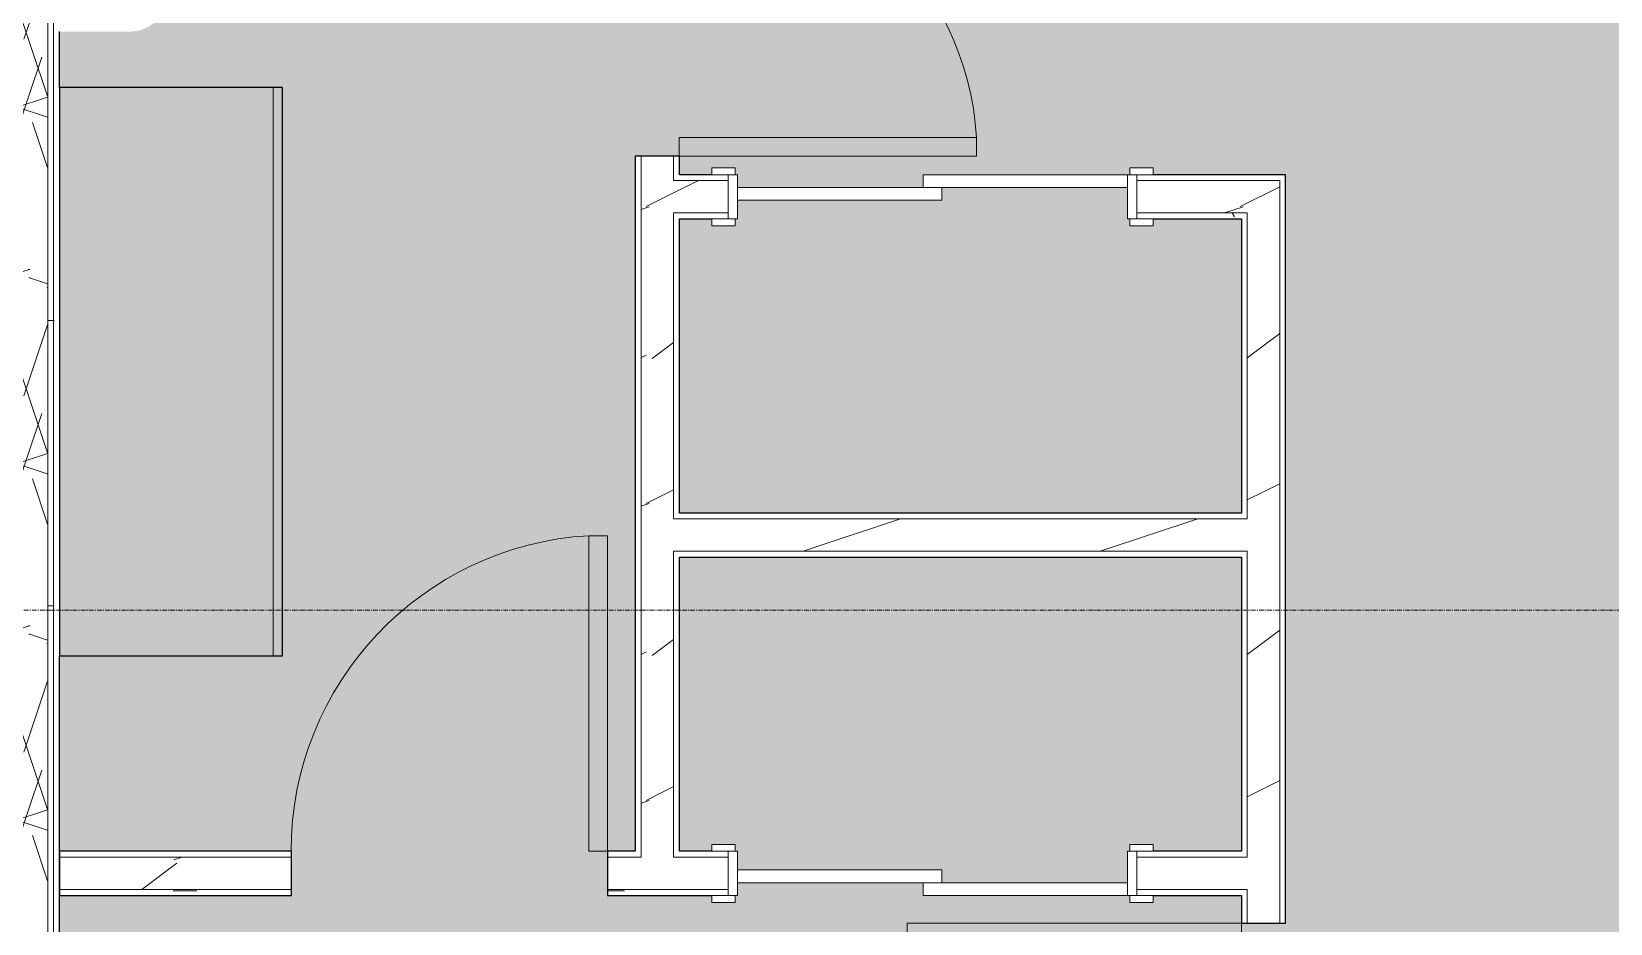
# Model space of a CAD drawing. Header units: inches. Extents: x -4414 to -113, y 9396 to 12816.
# Drawn here: x -3425.1 to -3255.1, y 10164.8 to 10260.9 of the extents above; entities that cross this region are included whole.
import ezdxf

# ---------------------------------------------------------------- set-up
doc = ezdxf.new("R2010")
doc.units = ezdxf.units.IN
doc.header["$MEASUREMENT"] = 0
doc.linetypes.add('Grid Line 1_2_', pattern=[0.875, 0.5, -0.125, 0.125, -0.125])
for name, color, linetype, lineweight in [('0-1', 7, 'Continuous', 5), ('0-2', 7, 'Continuous', 9), ('A-AREA-PATT-6', 41, 'Continuous', 9), ('A-DOOR-1', 7, 'Continuous', 9), ('A-DOOR-2', 90, 'Continuous', 13), ('A-DOOR-FRAM-1', 90, 'Continuous', 13), ('A-WALL', 113, 'Continuous', 9), ('A-WALL-3', 250, 'Continuous', 25), ('A-WALL-4', 7, 'Continuous', 9), ('A-WALL-PATT-1', 8, 'Continuous', 9), ('A-WALL-PATT-2', 7, 'Continuous', 9), ('A-WALL-PATT-3', 111, 'Continuous', 9), ('I-WALL-1', 2, 'Continuous', 25), ('Q-CASE-1', 9, 'Continuous', 9), ('Q-CASE-2', 250, 'Continuous', 25), ('Q-CASE-3', 7, 'Continuous', 9), ('S-GRID-1', 1, 'Grid Line 1_2_', 9)]:
    doc.layers.add(name, color=color, linetype=linetype, lineweight=lineweight)
pattern_1 = [(0, (0, 0), (61.44, 15.36), [2.534, -43.546, 2.534, -43.546, -245.76]), (0, (0, 0), (61.44, 15.36), [-92.16, 2.534, -89.626, 2.534, -43.546, -107.52]), (0, (0, 0), (61.44, 15.36), [-230.4, 2.534, -28.186, 2.534, -74.266]), (120, (23.04, 7.68), (-44.02215, 45.5286), [2.534, -43.546, 2.534, -43.546, -245.76]), (120, (23.04, 7.68), (-44.02215, 45.5286), [-92.16, 2.534, -89.626, 2.534, -43.546, -107.52]), (120, (23.04, 7.68), (-44.02215, 45.5286), [-230.4, 2.534, -28.186, 2.534, -74.266]), (240, (30.72, 38.4), (-17.41785, -60.8886), [2.534, -43.546, 2.534, -43.546, -245.76]), (240, (30.72, 38.4), (-17.41785, -60.8886), [-92.16, 2.534, -89.626, 2.534, -43.546, -107.52]), (240, (30.72, 38.4), (-17.41785, -60.8886), [-230.4, 2.534, -28.186, 2.534, -74.266])]
pattern_2 = [(216.87, (12.795, 31.987), (95.9612857, 63.9749714), [15.994, -143.942]), (206.565, (31.987, 22.391), (-31.986981, -31.986924), [35.763, -35.763]), (198.435, (31.987, 6.397), (-63.974746, -31.987128), [20.231, -80.922])]

# ---------------------------------------------------------------- blocks, each defined once
blk = doc.blocks.new('Single-Flush - 32_ x 84_-1372862-FLOOR PLAN - 3RD FLOOR')
at = {"layer": 'A-DOOR-1'}
blk.add_arc((16, 2.37), 32.07, 93.5759, 180, dxfattribs=at)
at = {"layer": 'A-DOOR-2'}
for p, q in [((14, 2.37), (14, 34.38)), ((16, 34.38), (14, 34.38)), ((16, 2.37), (16, 34.38)), ((16, 2.37), (14, 2.37))]:
    blk.add_line(p, q, dxfattribs=at)
blk = doc.blocks.new('Single-Flush - 36_ x 84_-1372839-FLOOR PLAN - 3RD FLOOR')
at = {"layer": 'A-DOOR-1'}
blk.add_arc((18, 2.37), 36.07, 93.1789, 180, dxfattribs=at)
at = {"layer": 'A-DOOR-2'}
for p, q in [((16, 2.37), (16, 38.39)), ((18, 38.39), (16, 38.39)), ((18, 2.37), (18, 38.39)), ((18, 2.37), (16, 2.37))]:
    blk.add_line(p, q, dxfattribs=at)
blk = doc.blocks.new('Single-Flush - 34_ x 84_-1372840-FLOOR PLAN - 3RD FLOOR')
at = {"layer": 'A-DOOR-1'}
blk.add_arc((17, 2.37), 34.07, 93.3657, 180, dxfattribs=at)
at = {"layer": 'A-DOOR-2'}
for p, q in [((15, 2.37), (15, 36.38)), ((17, 36.38), (15, 36.38)), ((17, 2.37), (17, 36.38)), ((17, 2.37), (15, 2.37))]:
    blk.add_line(p, q, dxfattribs=at)
blk = doc.blocks.new('FOLDING_SLIDING CLOSET - 42_ x 80_-1372874-FLOOR PLAN - 3RD FLOOR')
at = {"layer": 'A-DOOR-1'}
for p, q in [((-21.25, 3), (-23.75, 3)), ((-23.75, 3), (-23.75, 2.25)), ((-23.75, 2.25), (-21.25, 2.25)), ((-21.25, 2.25), (-21.25, 3)), ((23.75, 3), (21.25, 3)), ((21.25, 3), (21.25, 2.25)), ((21.25, 2.25), (23.75, 2.25)), ((23.75, 2.25), (23.75, 3)), ((-21.25, -2.5), (-23.75, -2.5)), ((-23.75, -2.5), (-23.75, -3.25)), ((-23.75, -3.25), (-21.25, -3.25)), ((-21.25, -3.25), (-21.25, -2.5)), ((23.75, -2.5), (21.25, -2.5)), ((21.25, -2.5), (21.25, -3.25)), ((21.25, -3.25), (23.75, -3.25)), ((23.75, -3.25), (23.75, -2.5))]:
    blk.add_line(p, q, dxfattribs=at)
at = {"layer": 'A-DOOR-2'}
for p, q in [((1, 2.25), (-21, 2.25)), ((-21, 2.25), (-21, 0.88)), ((1, 0.88), (1, 2.25)), ((-21, 0.88), (1, 0.88)), ((21, 0.88), (-1, 0.88)), ((-1, 0.88), (-1, -0.5)), ((21, -0.5), (21, 0.88)), ((-1, -0.5), (21, -0.5))]:
    blk.add_line(p, q, dxfattribs=at)
at = {"layer": 'A-DOOR-FRAM-1'}
for p, q in [((-21, 2.25), (-22, 2.25)), ((-22, 2.25), (-22, -2.5)), ((-21, -2.5), (-21, 2.25)), ((21, 2.25), (21, -2.5)), ((22, 2.25), (21, 2.25)), ((22, -2.5), (22, 2.25)), ((-22, -2.5), (-21, -2.5)), ((21, -2.5), (22, -2.5))]:
    blk.add_line(p, q, dxfattribs=at)
blk = doc.blocks.new('OD_CW_Base Cabinet - OD_CW_Base Cabinet-1372836-FLOOR PLAN - 3RD FLOOR')
at = {"layer": 'Q-CASE-1'}
for points in [[(61.99, 24), (0.74, 24), (0.74, 1), (61.99, 1)], [(61.99, 1), (0.74, 1), (0.74, 0), (61.99, 0)]]:
    blk.add_hatch(color=256, dxfattribs=at).paths.add_polyline_path(points, flags=0)
at = {"layer": 'Q-CASE-2'}
for p, q in [((61.99, 24), (0.74, 24)), ((0.74, 24), (0.74, 0)), ((61.99, 0), (61.99, 24)), ((0.74, 0), (61.99, 0))]:
    blk.add_line(p, q, dxfattribs=at)
at = {"layer": 'Q-CASE-3'}
for p, q in [((0.74, 1), (0.74, 24)), ((0.74, 24), (61.99, 24)), ((61.99, 24), (61.99, 1)), ((0.74, 0), (0.74, 1)), ((0.74, 1), (61.99, 1)), ((61.99, 1), (0.74, 1)), ((61.99, 0), (0.74, 0)), ((61.99, 1), (61.99, 0))]:
    blk.add_line(p, q, dxfattribs=at)
blk = doc.blocks.new('FOLDING_SLIDING CLOSET - 42_ x 80_-1372875-FLOOR PLAN - 3RD FLOOR')
at = {"layer": 'A-DOOR-1'}
for p, q in [((-23.75, 3.25), (-21.25, 3.25)), ((-23.75, 2.5), (-23.75, 3.25)), ((-21.25, 2.5), (-23.75, 2.5)), ((-21.25, 3.25), (-21.25, 2.5)), ((21.25, 3.25), (23.75, 3.25)), ((21.25, 2.5), (21.25, 3.25)), ((23.75, 2.5), (21.25, 2.5)), ((23.75, 3.25), (23.75, 2.5)), ((-23.75, -2.25), (-21.25, -2.25)), ((-23.75, -3), (-23.75, -2.25)), ((-21.25, -3), (-23.75, -3)), ((-21.25, -2.25), (-21.25, -3)), ((21.25, -2.25), (23.75, -2.25)), ((21.25, -3), (21.25, -2.25)), ((23.75, -3), (21.25, -3)), ((23.75, -2.25), (23.75, -3))]:
    blk.add_line(p, q, dxfattribs=at)
at = {"layer": 'A-DOOR-2'}
for p, q in [((-1, 0.5), (21, 0.5)), ((-1, -0.88), (-1, 0.5)), ((21, 0.5), (21, -0.88)), ((-21, -0.88), (1, -0.88)), ((-21, -2.25), (-21, -0.88)), ((21, -0.88), (-1, -0.88)), ((1, -0.88), (1, -2.25)), ((1, -2.25), (-21, -2.25))]:
    blk.add_line(p, q, dxfattribs=at)
at = {"layer": 'A-DOOR-FRAM-1'}
for p, q in [((-22, 2.5), (-21, 2.5)), ((-22, -2.25), (-22, 2.5)), ((-21, 2.5), (-21, -2.25)), ((21, 2.5), (22, 2.5)), ((21, -2.25), (21, 2.5)), ((22, 2.5), (22, -2.25)), ((-21, -2.25), (-22, -2.25)), ((22, -2.25), (21, -2.25))]:
    blk.add_line(p, q, dxfattribs=at)
blk = doc.blocks.new('1750 Ox - Unit Layouts_rvt-1-FLOOR PLAN - 3RD FLOOR')
at = {"layer": 'A-WALL-PATT-1'}
h = blk.add_hatch(dxfattribs=at)
h.set_pattern_fill('FP_1', color=256, style=0, pattern_type=2)
h.set_pattern_definition(pattern_2)
h.paths.add_polyline_path([(-3356.01, 10172), (-3356, 10172), (-3356, 10247.52), (-3359.5, 10247.52), (-3359.5, 10172)], flags=0)
h.paths.add_polyline_path([(-3356, 10279.52), (-3356, 10316.92), (-3359.5, 10316.92), (-3359.5, 10279.52)], flags=0)
h = blk.add_hatch(dxfattribs=at)
h.set_pattern_fill('FP_1', color=256, style=0, pattern_type=2)
h.set_pattern_definition(pattern_2)
h.paths.add_polyline_path([(-3290.72, 10241.4), (-3290.72, 10244.9), (-3306.12, 10244.9), (-3306.12, 10241.4), (-3294.22, 10241.4)], flags=0)
h.paths.add_polyline_path([(-3356, 10241.4), (-3350.12, 10241.4), (-3350.12, 10244.9), (-3356, 10244.9)], flags=0)
h = blk.add_hatch(dxfattribs=at)
h.set_pattern_fill('FP_1', color=256, style=0, pattern_type=2)
h.set_pattern_definition(pattern_2)
h.paths.add_polyline_path([(-3291.08, 9982.63), (-3290.72, 9982.63), (-3290.72, 10128.87), (-3294.22, 10128.87), (-3294.22, 9983.25), (-3291.14, 9983.25)], flags=0)
h.paths.add_polyline_path([(-3294.22, 10164.87), (-3290.72, 10164.87), (-3290.72, 10241.4), (-3294.22, 10241.4), (-3294.22, 10168.5)], flags=0)
h = blk.add_hatch(dxfattribs=at)
h.set_pattern_fill('FP_1', color=256, style=0, pattern_type=2)
h.set_pattern_definition(pattern_2)
h.paths.add_polyline_path([(-3294.22, 10204.95), (-3294.22, 10208.45), (-3356, 10208.45), (-3356, 10204.95), (-3294.85, 10204.95)], flags=0)
h = blk.add_hatch(dxfattribs=at)
h.set_pattern_fill('FP_1', color=256, style=0, pattern_type=2)
h.set_pattern_definition(pattern_2)
h.paths.add_polyline_path([(-3422.12, 10168.5), (-3397.12, 10168.5), (-3397.12, 10172), (-3422.12, 10172)], flags=0)
h.paths.add_polyline_path([(-3359.95, 10168.5), (-3350.12, 10168.5), (-3350.12, 10172), (-3363.12, 10172), (-3363.12, 10168.5), (-3360.12, 10168.5)], flags=0)
h.paths.add_polyline_path([(-3294.85, 10168.5), (-3294.22, 10168.53), (-3294.22, 10172), (-3306.12, 10172), (-3306.12, 10168.5)], flags=0)
at = {"layer": 'A-WALL-PATT-2'}
h = blk.add_hatch(dxfattribs=at)
h.set_pattern_fill('FP_2', color=256, style=0, pattern_type=2)
h.set_pattern_definition(pattern_1)
h.paths.add_polyline_path([(-3356, 10172.62), (-3355.37, 10172.62), (-3355.37, 10204.95), (-3356, 10204.95), (-3356, 10204.32)], flags=0)
h.paths.add_polyline_path([(-3355.37, 10208.45), (-3355.37, 10241.4), (-3356, 10241.4), (-3356, 10208.45), (-3355.62, 10208.45)], flags=0)
h.paths.add_polyline_path([(-3355.37, 10244.9), (-3355.37, 10247.52), (-3356, 10247.52), (-3356, 10244.9)], flags=0)
h.paths.add_polyline_path([(-3356, 10279.52), (-3355.37, 10279.52), (-3355.37, 10282.15), (-3356, 10282.15), (-3356, 10281.52)], flags=0)
h.paths.add_polyline_path([(-3355.37, 10285.65), (-3355.37, 10316.79), (-3356, 10316.79), (-3356, 10285.65)], flags=0)
h = blk.add_hatch(dxfattribs=at)
h.set_pattern_fill('FP_2', color=256, style=0, pattern_type=2)
h.set_pattern_definition(pattern_1)
h.paths.add_polyline_path([(-3306.12, 10240.77), (-3294.22, 10240.77), (-3294.22, 10241.4), (-3306.12, 10241.4)], flags=0)
h.paths.add_polyline_path([(-3351.87, 10240.77), (-3350.12, 10240.77), (-3350.12, 10241.4), (-3355.37, 10241.4), (-3355.37, 10240.77)], flags=0)
h = blk.add_hatch(dxfattribs=at)
h.set_pattern_fill('FP_2', color=256, style=0, pattern_type=2)
h.set_pattern_definition(pattern_1)
h.paths.add_polyline_path([(-3294.22, 9983.25), (-3294.22, 10013.21), (-3294.85, 10013.21), (-3294.85, 9983.25), (-3294.31, 9983.25)], flags=0)
h.paths.add_polyline_path([(-3294.58, 10016.71), (-3294.22, 10016.71), (-3294.22, 10128.87), (-3294.85, 10128.87), (-3294.85, 10016.71)], flags=0)
h.paths.add_polyline_path([(-3294.22, 10164.87), (-3294.22, 10168.5), (-3294.85, 10168.5), (-3294.85, 10164.87)], flags=0)
h.paths.add_polyline_path([(-3294.22, 10172), (-3294.22, 10204.95), (-3294.85, 10204.95), (-3294.85, 10172)], flags=0)
h.paths.add_polyline_path([(-3294.22, 10208.45), (-3294.22, 10240.77), (-3294.85, 10240.77), (-3294.85, 10208.45)], flags=0)
h = blk.add_hatch(dxfattribs=at)
h.set_pattern_fill('FP_2', color=256, style=0, pattern_type=2)
h.set_pattern_definition(pattern_1)
h.paths.add_polyline_path([(-3420.08, 10167.87), (-3397.12, 10167.87), (-3397.12, 10168.5), (-3422.12, 10168.5), (-3422.12, 10167.87)], flags=0)
h.paths.add_polyline_path([(-3351.87, 10167.87), (-3350.12, 10167.87), (-3350.12, 10168.5), (-3363.12, 10168.5), (-3363.12, 10167.87), (-3355.37, 10167.87)], flags=0)
h.paths.add_polyline_path([(-3306.12, 10167.87), (-3294.85, 10167.87), (-3294.85, 10168.5), (-3306.12, 10168.5)], flags=0)
at = {"layer": 'A-WALL-3'}
for p, q in [((-3360.12, 10247.52), (-3360.12, 10172.62)), ((-3355.37, 10247.52), (-3360.12, 10247.52)), ((-3355.37, 10245.52), (-3355.37, 10247.52)), ((-3351.87, 10245.52), (-3355.37, 10245.52)), ((-3290.1, 10245.52), (-3304.37, 10245.52)), ((-3290.1, 10244.9), (-3290.1, 10245.52)), ((-3290.1, 10240.77), (-3290.1, 10244.9)), ((-3355.37, 10240.77), (-3351.87, 10240.77)), ((-3355.37, 10209.07), (-3355.37, 10240.77)), ((-3304.37, 10240.77), (-3294.85, 10240.77)), ((-3294.85, 10240.77), (-3294.85, 10209.07)), ((-3290.1, 10164.87), (-3290.1, 10240.77)), ((-3294.85, 10209.07), (-3355.37, 10209.07)), ((-3355.37, 10172.62), (-3355.37, 10204.32)), ((-3355.37, 10204.32), (-3294.85, 10204.32)), ((-3294.85, 10204.32), (-3294.85, 10172.62)), ((-3397.12, 10172.62), (-3422.12, 10172.62)), ((-3422.12, 10172.62), (-3422.12, 10167.87)), ((-3397.12, 10167.87), (-3397.12, 10172.62)), ((-3360.12, 10172.62), (-3363.12, 10172.62)), ((-3363.12, 10172.62), (-3363.12, 10167.87)), ((-3351.87, 10172.62), (-3355.37, 10172.62)), ((-3294.85, 10172.62), (-3304.37, 10172.62)), ((-3422.12, 10167.87), (-3397.12, 10167.87)), ((-3363.12, 10167.87), (-3351.87, 10167.87)), ((-3304.37, 10167.87), (-3294.85, 10167.87)), ((-3294.85, 10167.87), (-3294.85, 10164.87)), ((-3294.85, 10164.87), (-3290.1, 10164.87))]:
    blk.add_line(p, q, dxfattribs=at)
at = {"layer": 'A-WALL-4'}
for p, q in [((-3359.5, 10172.62), (-3359.5, 10247.52)), ((-3356, 10244.9), (-3356, 10247.52)), ((-3355.37, 10244.9), (-3356, 10244.9)), ((-3350.12, 10244.9), (-3355.37, 10244.9)), ((-3290.72, 10244.9), (-3306.12, 10244.9)), ((-3290.72, 10244.9), (-3290.72, 10241.4)), ((-3355.37, 10241.4), (-3356, 10241.4)), ((-3356, 10208.45), (-3356, 10241.4)), ((-3350.12, 10241.4), (-3355.37, 10241.4)), ((-3294.22, 10241.4), (-3306.12, 10241.4)), ((-3294.22, 10241.4), (-3294.22, 10240.77)), ((-3290.72, 10241.4), (-3290.72, 10240.77)), ((-3294.22, 10240.77), (-3294.22, 10208.45)), ((-3290.72, 10240.77), (-3290.72, 10164.87)), ((-3355.37, 10208.45), (-3356, 10208.45)), ((-3355.37, 10208.45), (-3294.85, 10208.45)), ((-3294.85, 10208.45), (-3294.22, 10208.45)), ((-3356, 10172.62), (-3356, 10204.95)), ((-3355.37, 10204.95), (-3356, 10204.95)), ((-3355.37, 10204.95), (-3294.85, 10204.95)), ((-3294.85, 10204.95), (-3294.22, 10204.95)), ((-3294.22, 10204.95), (-3294.22, 10172)), ((-3422.12, 10172), (-3397.12, 10172)), ((-3363.12, 10172), (-3359.5, 10172)), ((-3359.5, 10172), (-3359.5, 10172.62)), ((-3356, 10172), (-3356, 10172.62)), ((-3356, 10172), (-3350.12, 10172)), ((-3306.12, 10172), (-3294.85, 10172)), ((-3294.85, 10172), (-3294.22, 10172)), ((-3422.12, 10168.5), (-3397.12, 10168.5)), ((-3363.12, 10168.5), (-3350.12, 10168.5)), ((-3306.12, 10168.5), (-3294.85, 10168.5)), ((-3294.85, 10168.5), (-3294.22, 10168.5)), ((-3294.22, 10168.5), (-3294.22, 10164.87))]:
    blk.add_line(p, q, dxfattribs=at)
at = {"layer": '0-2'}
for name, p, rotation in [('Single-Flush - 32_ x 84_-1372862-FLOOR PLAN - 3RD FLOOR', (-3357.75, 10263.52), 270.0000000000003), ('OD_CW_Base Cabinet - OD_CW_Base Cabinet-1372836-FLOOR PLAN - 3RD FLOOR', (-3398.12, 10192.94), 89.9999999999994), ('FOLDING_SLIDING CLOSET - 42_ x 80_-1372875-FLOOR PLAN - 3RD FLOOR', (-3328.12, 10243.27), 180), ('FOLDING_SLIDING CLOSET - 42_ x 80_-1372874-FLOOR PLAN - 3RD FLOOR', (-3328.12, 10170.12), 180), ('Single-Flush - 36_ x 84_-1372839-FLOOR PLAN - 3RD FLOOR', (-3292.47, 10146.87), 89.9999999999971)]:
    blk.add_blockref(name, p, dxfattribs=dict(at, rotation=rotation))
blk.add_blockref('Single-Flush - 34_ x 84_-1372840-FLOOR PLAN - 3RD FLOOR', (-3380.12, 10170.25), dxfattribs=at)

msp = doc.modelspace()

# ---------------------------------------------------------------- hatches: boundary and pattern name
at = {"layer": 'A-AREA-PATT-6'}
h = msp.add_hatch(color=256, dxfattribs=at)
h.paths.add_polyline_path([(-3293.1237, 10377.7894), (-3291.3737, 10377.7894), (-3291.3737, 10341.7894), (-3293.1237, 10341.7894), (-3293.1237, 10377.4144)], flags=0)
h.paths.add_polyline_path([(-3253.9671, 9983.2519), (-3140.1237, 9983.2519), (-3140.1237, 10033.6847), (-3154.2487, 10033.6847), (-3154.2487, 10051.6847), (-3150.2487, 10051.6847), (-3150.2487, 10087.6847), (-3154.2487, 10087.6847), (-3154.2487, 10105.6847), (-3140.1237, 10105.6847), (-3140.1237, 10247.2994), (-3170.2223, 10247.2994), (-3170.2223, 10236.3923), (-3186.7223, 10236.3923), (-3186.7223, 10247.2994), (-3194.2223, 10247.2994), (-3194.2223, 10236.3923), (-3210.7223, 10236.3923), (-3210.7223, 10247.2994), (-3218.2223, 10247.2994), (-3218.2223, 10236.3923), (-3234.7223, 10236.3923), (-3234.7223, 10247.2994), (-3251.6201, 10247.2994), (-3251.6201, 10283.2994), (-3244.0686, 10283.2994), (-3244.0686, 10284.7276), (-3243.8718, 10284.9244), (-3242.9757, 10284.9244), (-3242.9757, 10285.1744), (-3239.1127, 10285.1744), (-3239.1127, 10285.4244), (-3237.4079, 10285.4244), (-3237.4079, 10285.1744), (-3227.9186, 10285.1744), (-3227.9186, 10285.4244), (-3227.328, 10285.4244), (-3227.328, 10285.1744), (-3226.7375, 10285.1744), (-3226.7375, 10285.4244), (-3226.1469, 10285.4244), (-3226.1469, 10285.1744), (-3225.5564, 10285.1744), (-3225.5564, 10285.4244), (-3224.9658, 10285.4244), (-3224.9658, 10285.1744), (-3224.3753, 10285.1744), (-3224.3753, 10285.4244), (-3223.7847, 10285.4244), (-3223.7847, 10285.1744), (-3221.1615, 10285.1744), (-3221.1405, 10284.9244), (-3220.2122, 10284.8712), (-3220.0686, 10284.7276), (-3220.0686, 10283.2994), (-3162.0686, 10283.2994), (-3162.0686, 10314.3942), (-3162.4436, 10314.3942), (-3162.4436, 10338.3942), (-3162.0686, 10338.3942), (-3162.0686, 10352.9244), (-3198.3186, 10352.9244), (-3198.3186, 10344.9244), (-3234.0686, 10344.9244), (-3234.0686, 10374.9244), (-3198.3186, 10374.9244), (-3198.3186, 10376.7894), (-3255.1237, 10376.7894), (-3255.1237, 10377.7894), (-3257.1237, 10377.7894), (-3257.1237, 10379.7269), (-3293.1237, 10379.7269), (-3293.1237, 10377.7894), (-3295.1237, 10377.7894), (-3295.1237, 10376.7894), (-3296.1237, 10376.7894), (-3296.1237, 10316.9244), (-3294.0686, 10316.9244), (-3294.0686, 10281.5244), (-3303.3462, 10281.5244), (-3303.3462, 10280.7744), (-3305.8462, 10280.7744), (-3305.8462, 10281.5244), (-3306.0962, 10281.5244), (-3306.0962, 10282.8994), (-3326.0962, 10282.8994), (-3326.0962, 10281.5244), (-3348.3462, 10281.5244), (-3348.3462, 10280.7744), (-3350.8462, 10280.7744), (-3350.8462, 10281.5244), (-3355.3737, 10281.5244), (-3355.3737, 10279.5244), (-3360.1237, 10279.5244), (-3360.1237, 10286.9244), (-3420.1237, 10286.9244), (-3420.1237, 10316.7894), (-3422.1237, 10316.7894), (-3422.1237, 10280.9006), (-3414.2694, 10280.8838), (-3413.4331, 10280.7737), (-3412.5344, 10280.4014), (-3411.7627, 10279.8092), (-3411.1705, 10279.0375), (-3410.7983, 10278.1388), (-3410.6713, 10277.0981), (-3410.6713, 10275.7861), (-3407.6475, 10276.1338), (-3406.6475, 10277.3255), (-3405.6475, 10277.8923), (-3404.138, 10278.2501), (-3402.6475, 10278.4244), (-3400.6551, 10278.2501), (-3398.6475, 10277.7122), (-3396.6475, 10276.9842), (-3394.6475, 10276.0516), (-3392.6475, 10274.6642), (-3391.6475, 10273.6642), (-3391.1475, 10272.7981), (-3390.6475, 10271.4244), (-3390.6475, 10270.4244), (-3391.1475, 10269.0507), (-3391.6475, 10268.1846), (-3392.6475, 10267.1846), (-3394.6475, 10265.7972), (-3396.6475, 10264.8646), (-3399.1237, 10264.0091), (-3400.6551, 10263.5987), (-3402.6475, 10263.4244), (-3404.138, 10263.5987), (-3404.6475, 10263.6886), (-3405.6475, 10263.9565), (-3406.6475, 10264.5233), (-3407.6475, 10265.715), (-3410.6713, 10266.0627), (-3410.6713, 10264.6744), (-3410.7983, 10263.71), (-3411.1705, 10262.8113), (-3411.7627, 10262.0396), (-3412.5344, 10261.4474), (-3413.4331, 10261.0752), (-3414.3975, 10260.9482), (-3422.1237, 10260.9482), (-3422.1237, 10254.9244), (-3398.1237, 10254.9244), (-3398.1237, 10193.6744), (-3422.1237, 10193.6744), (-3422.1237, 10172.6244), (-3397.1237, 10172.6244), (-3397.1237, 10167.8744), (-3422.1237, 10167.8744), (-3422.1237, 9983.2519), (-3333.8737, 9983.2519), (-3333.8737, 10017.3394), (-3327.4987, 10017.3394), (-3327.4987, 10012.5894), (-3329.1237, 10012.5894), (-3329.1237, 9983.2519), (-3324.6487, 9983.2519), (-3324.6487, 10007.3144), (-3314.9634, 10007.3144), (-3314.8987, 10007.8144), (-3314.834, 10007.8144), (-3314.834, 10007.3144), (-3298.2889, 10007.3144), (-3298.2112, 10007.8144), (-3297.7586, 10007.8144), (-3297.6859, 10007.3144), (-3296.6487, 10007.3144), (-3296.6487, 9983.2519), (-3294.8487, 9983.2519), (-3294.8487, 10012.5894), (-3297.4987, 10012.5894), (-3297.4987, 10017.3394), (-3294.8487, 10017.3394), (-3294.8487, 10128.8744), (-3290.0987, 10128.8744), (-3290.0987, 9983.2519), (-3283.113, 9983.2519)], flags=0)
h.paths.add_polyline_path([(-3216.2487, 10024.1744), (-3251.2487, 10024.1744), (-3251.2487, 10108.1744), (-3216.2487, 10108.1744), (-3216.2487, 10102.1744), (-3215.2487, 10102.1744), (-3215.2487, 10030.1744), (-3216.2487, 10030.1744)], flags=0)
h.paths.add_polyline_path([(-3402.0789, 10027.7469), (-3420.0789, 10027.7469), (-3420.0789, 10045.7469), (-3402.0789, 10045.7469), (-3402.0789, 10041.1773)], flags=0)
h.paths.add_polyline_path([(-3170.2487, 10039.1744), (-3200.2487, 10039.1744), (-3200.2487, 10099.1744), (-3170.2487, 10099.1744), (-3170.2487, 10050.6518)], flags=0)
h.paths.add_polyline_path([(-3402.0789, 10047.6787), (-3420.5789, 10047.6787), (-3420.5789, 10125.6787), (-3340.5789, 10125.6787), (-3340.5789, 10047.6787), (-3399.6764, 10047.6787)], flags=0)
h.paths.add_polyline_path([(-3195.6754, 10119.2376), (-3205.9237, 10119.2376), (-3205.9237, 10120.2376), (-3211.9237, 10120.2376), (-3211.9237, 10155.2376), (-3163.9237, 10155.2376), (-3163.9237, 10120.2376), (-3169.9237, 10120.2376), (-3169.9237, 10119.2376), (-3170.2487, 10119.2376)], flags=0)
h.paths.add_polyline_path([(-3402.0789, 10129.6787), (-3420.0789, 10129.6787), (-3420.0789, 10147.6787), (-3402.0789, 10147.6787), (-3402.0789, 10136.7653)], flags=0)
h.paths.add_polyline_path([(-3294.8487, 10164.8744), (-3294.8487, 10167.8744), (-3304.3737, 10167.8744), (-3304.3737, 10167.1244), (-3306.8737, 10167.1244), (-3306.8737, 10167.8744), (-3329.1237, 10167.8744), (-3329.1237, 10169.2494), (-3349.1237, 10169.2494), (-3349.1237, 10167.8744), (-3349.3737, 10167.8744), (-3349.3737, 10167.1244), (-3351.8737, 10167.1244), (-3351.8737, 10167.8744), (-3363.1237, 10167.8744), (-3363.1237, 10172.6244), (-3360.1237, 10172.6244), (-3360.1237, 10247.5244), (-3355.3737, 10247.5244), (-3355.3737, 10245.5244), (-3351.8737, 10245.5244), (-3351.8737, 10246.2744), (-3349.3737, 10246.2744), (-3349.3737, 10245.5244), (-3349.1237, 10245.5244), (-3349.1237, 10244.1494), (-3329.1237, 10244.1494), (-3329.1237, 10245.5244), (-3306.8737, 10245.5244), (-3306.8737, 10246.2744), (-3304.3737, 10246.2744), (-3304.3737, 10245.5244), (-3290.0987, 10245.5244), (-3290.0987, 10164.8744), (-3294.2237, 10164.8744)], flags=0)
h.paths.add_polyline_path([(-3327.1237, 10169.2494), (-3307.1237, 10169.2494), (-3307.1237, 10172.6244), (-3306.8737, 10172.6244), (-3306.8737, 10173.3744), (-3304.3737, 10173.3744), (-3304.3737, 10172.6244), (-3294.8487, 10172.6244), (-3294.8487, 10204.3244), (-3355.3737, 10204.3244), (-3355.3737, 10172.6244), (-3351.8737, 10172.6244), (-3351.8737, 10173.3744), (-3349.3737, 10173.3744), (-3349.3737, 10172.6244), (-3349.1237, 10172.6244), (-3349.1237, 10170.6244), (-3327.1237, 10170.6244)], flags=0)
h.paths.add_polyline_path([(-3294.8487, 10209.0744), (-3294.8487, 10240.7744), (-3304.3737, 10240.7744), (-3304.3737, 10240.0244), (-3306.8737, 10240.0244), (-3306.8737, 10240.7744), (-3307.1237, 10240.7744), (-3307.1237, 10244.1494), (-3327.1237, 10244.1494), (-3327.1237, 10242.7744), (-3349.1237, 10242.7744), (-3349.1237, 10240.7744), (-3349.3737, 10240.7744), (-3349.3737, 10240.0244), (-3351.8737, 10240.0244), (-3351.8737, 10240.7744), (-3355.3737, 10240.7744), (-3355.3737, 10209.0744), (-3299.1237, 10209.0744)], flags=0)
h.paths.add_polyline_path([(-3341.4047, 10282.8994), (-3328.0962, 10282.8994), (-3328.0962, 10284.2744), (-3306.0962, 10284.2744), (-3306.0962, 10286.2744), (-3305.8462, 10286.2744), (-3305.8462, 10287.0244), (-3303.3462, 10287.0244), (-3303.3462, 10286.2744), (-3298.8186, 10286.2744), (-3298.8186, 10316.7894), (-3355.3737, 10316.7894), (-3355.3737, 10286.2744), (-3350.8462, 10286.2744), (-3350.8462, 10287.0244), (-3348.3462, 10287.0244), (-3348.3462, 10286.2744), (-3348.0962, 10286.2744), (-3348.0962, 10282.8994)], flags=0)
h.paths.add_polyline_path([(-3324.5789, 10287.8587), (-3349.5789, 10287.8587), (-3349.5789, 10313.8587), (-3324.5789, 10313.8587), (-3324.5789, 10307.3587)], flags=0)
at = {"layer": 'A-WALL-PATT-3'}
h = msp.add_hatch(dxfattribs=at)
h.set_pattern_fill('FP_9', color=256, style=0, pattern_type=2)
h.set_pattern_definition([(161.57, (0.96, 0.96), (-7.6802237, -0.0009796), [0, -54.643, 6.067, 0]), (18.43, (-0.96, 0.96), (-7.6802237, 0.0009796), [0, -54.643, 6.067, 0]), (108.43, (0.96, 0.96), (3.8382953, -19.2013653), [18.211, -42.499]), (71.57, (-0.96, 0.96), (3.8382953, 19.2013653), [18.211, -42.499])])
h.paths.add_polyline_path([(-3426.8737, 9982.6269), (-3423.3737, 9982.6709), (-3423.4129, 10381.5394), (-3426.8737, 10381.5394), (-3426.8737, 9983.2519)], flags=0)
h = msp.add_hatch(dxfattribs=at)
h.set_pattern_fill('FP_2', color=256, style=0, pattern_type=2)
h.set_pattern_definition(pattern_1)
h.paths.add_polyline_path([(-3422.7499, 9982.6269), (-3422.7487, 9982.6269), (-3422.7487, 10318.0394), (-3423.3737, 10318.0394), (-3423.3737, 9982.6269)], flags=0)
h.paths.add_polyline_path([(-3423.3737, 10321.5394), (-3422.7487, 10321.5394), (-3422.7559, 10378.0394), (-3423.3737, 10378.0394), (-3423.3737, 10322.1579)], flags=0)
h = msp.add_hatch(dxfattribs=at)
h.set_pattern_fill('FP_2', color=256, style=0, pattern_type=2)
h.set_pattern_definition(pattern_1)
h.paths.add_polyline_path([(-3422.7487, 9983.2519), (-3422.1237, 9983.2519), (-3422.1237, 10317.4144), (-3422.7487, 10317.4144), (-3422.7487, 10050.6518)], flags=0)
h.paths.add_polyline_path([(-3422.7487, 10322.1644), (-3422.1237, 10322.1644), (-3422.1237, 10377.4144), (-3422.7487, 10377.4092), (-3422.7487, 10322.7894)], flags=0)

# ---------------------------------------------------------------- linework, layer by layer
at = {"layer": 'A-WALL'}
for p, q in [((-3423.3737, 10318.0394), (-3423.3737, 9982.6269)), ((-3422.7487, 9982.6269), (-3422.7487, 10317.4144))]:
    msp.add_line(p, q, dxfattribs=at)
at = {"layer": 'I-WALL-1'}
for p, q in [((-3422.1237, 10254.9244), (-3422.1237, 10260.9482)), ((-3422.1237, 9983.2519), (-3422.1237, 10193.6744))]:
    msp.add_line(p, q, dxfattribs=at)
at = {"layer": 'S-GRID-1'}
msp.add_line((-464.451, 10198.5894), (-4316.3408, 10198.5894), dxfattribs=at)

# ---------------------------------------------------------------- block references
at = {"layer": '0-1'}
msp.add_blockref('1750 Ox - Unit Layouts_rvt-1-FLOOR PLAN - 3RD FLOOR', (0, 0), dxfattribs=at)

doc.saveas('drawing.dxf')
